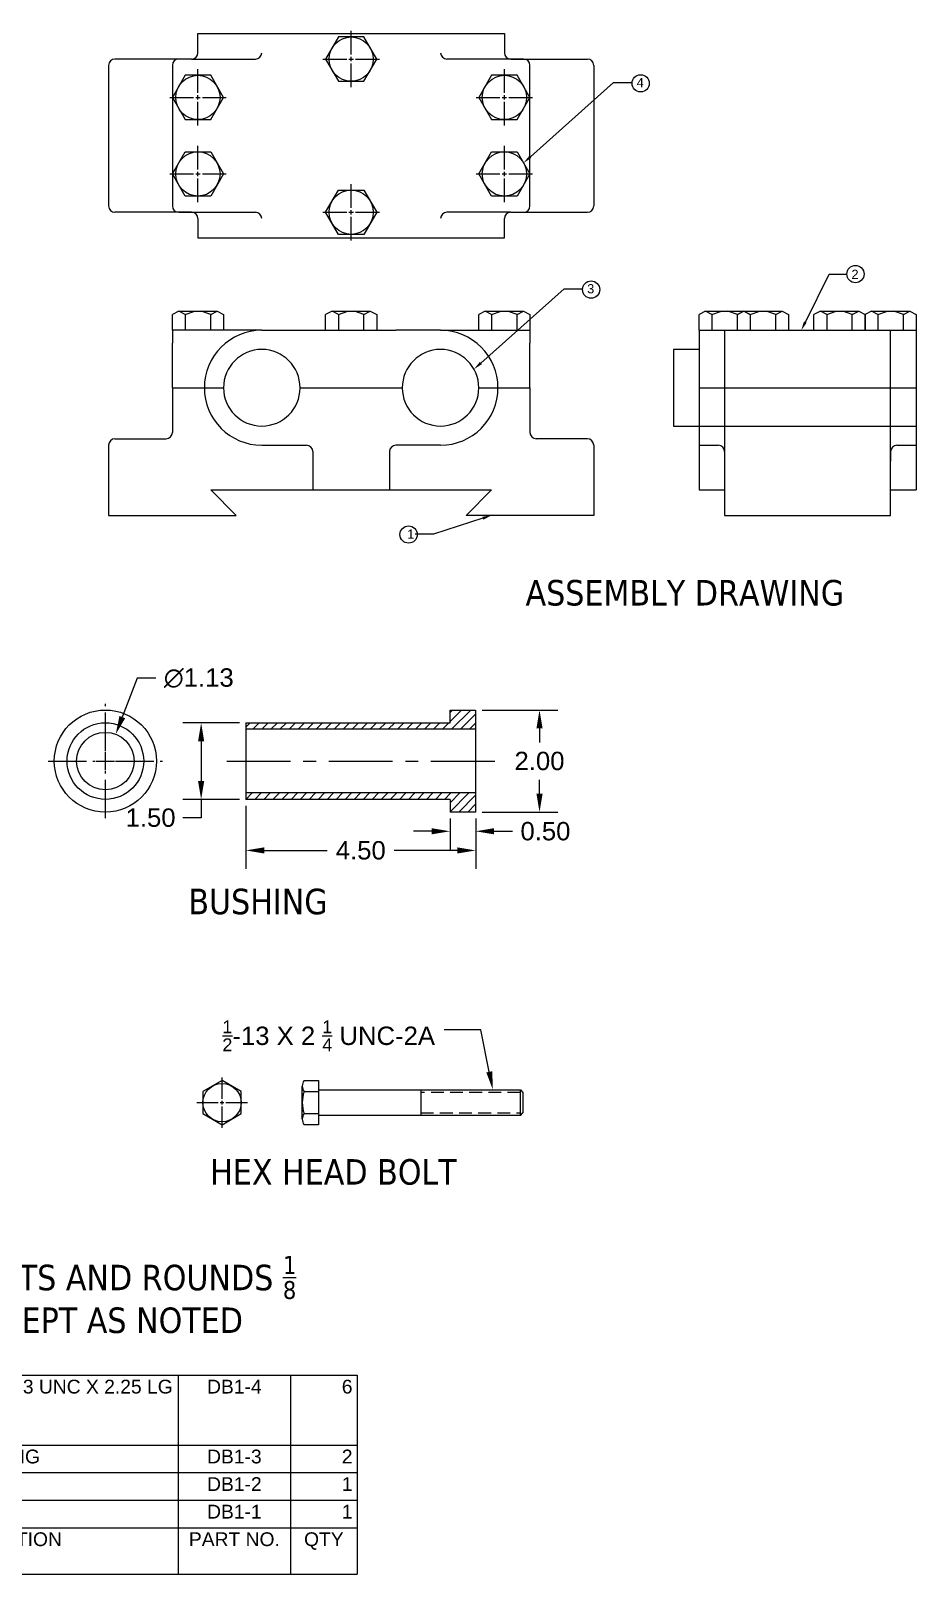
# Model space of a CAD drawing. Header units: inches. Extents: x 7.2 to 45.6, y 1.6 to 33.8.
# Drawn here: x 28.23 to 45.56, y 1.57 to 31.8 of the extents above; entities that cross this region are included whole.
import ezdxf
from ezdxf import colors
from ezdxf.entities.mleader import LeaderData, LeaderLine
from ezdxf.math import Vec2, Vec3

# ---------------------------------------------------------------- set-up
doc = ezdxf.new("R2010")
doc.units = ezdxf.units.IN
doc.header["$MEASUREMENT"] = 0
for name, pattern in [('CENTER', [2, 1.25, -0.25, 0.25, -0.25]), ('CENTER2', [1.125, 0.75, -0.125, 0.125, -0.125]), ('HIDDEN', [0.375, 0.25, -0.125])]:
    doc.linetypes.add(name, pattern=pattern)
doc.layers.get('Defpoints').update_dxf_attribs({"color": 254})
for name, color, linetype in [('center', 4, 'CENTER'), ('dimensions', 3, 'Continuous'), ('hatch', 1, 'Continuous')]:
    doc.layers.add(name, color=color, linetype=linetype)
doc.styles.get("Standard").update_dxf_attribs({"font": 'arial.ttf'})
doc.styles.add('TAHOMA.25', font='tahoma.ttf', dxfattribs={"height": 0.25})
doc.dimstyles.get("Standard").update_dxf_attribs({"dimscale": 2, "dimtxt": 0.18, "dimasz": 0.18, "dimexe": 0.18, "dimexo": 0.0625, "dimgap": 0.09, "dimtad": 0, "dimtih": 1, "dimtoh": 1, "dimdec": 4, "dimzin": 0, "dimdsep": 46, "dimtxsty": 'Standard', "dimcen": 0.09, "dimadec": 0, "dimazin": 0, "dimtfac": 1, "dimtdec": 4, "dimtofl": 0, "dimtmove": 0, "dimatfit": 3, "dimfxl": 1, "dimtolj": 1, "dimtzin": 0, "dimarcsym": 0})

# ---------------------------------------------------------------- blocks, each defined once
blk = doc.blocks.new('*U43')
at = {"layer": 'center', "color": 0, "linetype": 'CENTER2', "transparency": 16777216}
for p, q in [((0, 0.2), (0, 1.12)), ((-1.12, 0), (-0.2, 0)), ((0.2, 0), (1.12, 0)), ((0, -1.12), (0, -0.2))]:
    blk.add_line(p, q, dxfattribs=at)
at = {"layer": 'center', "color": 0, "linetype": 'Continuous', "transparency": 16777216}
for p, q in [((-0.1, 0), (0.1, 0)), ((0, -0.1), (0, 0.1))]:
    blk.add_line(p, q, dxfattribs=at)
blk = doc.blocks.new('*D44')
at = {"layer": 'Defpoints', "color": 0, "transparency": 16777216}
for p in [(29.889, 18.025), (29.486, 16.975)]:
    blk.add_point(p, dxfattribs=at)
at = {"layer": 'dimensions', "color": 0, "lineweight": -2, "transparency": 16777216}
for p, q in [((30.312, 19.125), (30.019, 18.361)), ((30.672, 19.125), (30.312, 19.125)), ((29.687, 17.32), (29.687, 17.68)), ((29.508, 17.5), (29.867, 17.5))]:
    blk.add_line(p, q, dxfattribs=at)
at = {"layer": 'dimensions', "color": 0, "transparency": 16777216}
blk.add_solid([(29.963, 18.383), (30.075, 18.339), (29.889, 18.025)], dxfattribs=at)
at = {"layer": 'dimensions', "color": 0, "transparency": 16777216, "insert": (31.516, 19.125), "char_height": 0.36, "attachment_point": 5}
blk.add_mtext('\\A1;∅1.13', dxfattribs=at)
blk = doc.blocks.new('*D45')
at = {"layer": 'Defpoints', "color": 0, "transparency": 16777216}
for p in [(36.938, 18.5), (36.938, 16.5), (38.188, 16.5)]:
    blk.add_point(p, dxfattribs=at)
at = {"layer": 'dimensions', "color": 0, "lineweight": -2, "transparency": 16777216}
for p, q in [((37.063, 18.5), (38.548, 18.5)), ((38.188, 18.14), (38.188, 17.864)), ((38.188, 16.86), (38.188, 17.136)), ((37.063, 16.5), (38.548, 16.5))]:
    blk.add_line(p, q, dxfattribs=at)
at = {"layer": 'dimensions', "color": 0, "transparency": 16777216}
for points in [[(38.128, 18.14), (38.248, 18.14), (38.188, 18.5)], [(38.128, 16.86), (38.248, 16.86), (38.188, 16.5)]]:
    blk.add_solid(points, dxfattribs=at)
at = {"layer": 'dimensions', "color": 0, "transparency": 16777216, "insert": (38.188, 17.5), "char_height": 0.36, "attachment_point": 5}
blk.add_mtext('\\A1;2.00', dxfattribs=at)
blk = doc.blocks.new('*D46')
at = {"layer": 'Defpoints', "color": 0, "transparency": 16777216}
for p in [(36.438, 16.5), (36.938, 16.5), (36.938, 16.125)]:
    blk.add_point(p, dxfattribs=at)
at = {"layer": 'dimensions', "color": 0, "lineweight": -2, "transparency": 16777216}
for p, q in [((36.438, 16.375), (36.438, 15.765)), ((36.938, 16.375), (36.938, 15.765)), ((36.078, 16.125), (35.718, 16.125)), ((37.297, 16.125), (37.657, 16.125))]:
    blk.add_line(p, q, dxfattribs=at)
at = {"layer": 'dimensions', "color": 0, "transparency": 16777216}
for points in [[(36.078, 16.185), (36.078, 16.065), (36.438, 16.125)], [(37.297, 16.185), (37.297, 16.065), (36.938, 16.125)]]:
    blk.add_solid(points, dxfattribs=at)
at = {"layer": 'dimensions', "color": 0, "transparency": 16777216, "insert": (38.304, 16.125), "char_height": 0.36, "attachment_point": 5}
blk.add_mtext('\\A1;0.50', dxfattribs=at)
blk = doc.blocks.new('*D47')
at = {"layer": 'Defpoints', "color": 0, "transparency": 16777216}
for p in [(32.438, 16.75), (36.938, 16.5), (32.438, 15.75)]:
    blk.add_point(p, dxfattribs=at)
at = {"layer": 'dimensions', "color": 0, "lineweight": -2, "transparency": 16777216}
for p, q in [((32.438, 16.625), (32.438, 15.39)), ((36.938, 16.375), (36.938, 15.39)), ((32.797, 15.75), (34.033, 15.75)), ((36.578, 15.75), (35.342, 15.75))]:
    blk.add_line(p, q, dxfattribs=at)
at = {"layer": 'dimensions', "color": 0, "transparency": 16777216}
for points in [[(32.797, 15.81), (32.797, 15.69), (32.438, 15.75)], [(36.578, 15.81), (36.578, 15.69), (36.938, 15.75)]]:
    blk.add_solid(points, dxfattribs=at)
at = {"layer": 'dimensions', "color": 0, "transparency": 16777216, "insert": (34.688, 15.75), "char_height": 0.36, "attachment_point": 5}
blk.add_mtext('\\A1;4.50', dxfattribs=at)
blk = doc.blocks.new('*D48')
at = {"layer": 'Defpoints', "color": 0, "transparency": 16777216}
for p in [(32.4375, 18.25), (31.5625, 16.75), (32.4375, 16.75)]:
    blk.add_point(p, dxfattribs=at)
at = {"layer": 'dimensions', "color": 0, "lineweight": -2, "transparency": 16777216}
for p, q in [((32.3125, 18.25), (31.2025, 18.25)), ((31.5625, 17.89), (31.5625, 17.11)), ((32.3125, 16.75), (31.2025, 16.75)), ((31.5625, 16.75), (31.5625, 16.39)), ((31.5625, 16.39), (31.2025, 16.39))]:
    blk.add_line(p, q, dxfattribs=at)
at = {"layer": 'dimensions', "color": 0, "transparency": 16777216}
for points in [[(31.5025, 17.89), (31.6225, 17.89), (31.5625, 18.25)], [(31.5025, 17.11), (31.6225, 17.11), (31.5625, 16.75)]]:
    blk.add_solid(points, dxfattribs=at)
at = {"layer": 'dimensions', "color": 0, "transparency": 16777216, "insert": (30.5725, 16.39), "char_height": 0.36, "attachment_point": 5}
blk.add_mtext('\\A1;1.50', dxfattribs=at)
blk = doc.blocks.new('*U51')
at = {"layer": 'center', "color": 0, "linetype": 'CENTER2', "transparency": 16777216}
for p, q in [((0, 0.087), (0, 0.553)), ((-0.553, 0), (-0.087, 0)), ((0.087, 0), (0.553, 0)), ((0, -0.553), (0, -0.087))]:
    blk.add_line(p, q, dxfattribs=at)
at = {"layer": 'center', "color": 0, "linetype": 'Continuous', "transparency": 16777216}
for p, q in [((-0.043, 0), (0.043, 0)), ((0, -0.043), (0, 0.043))]:
    blk.add_line(p, q, dxfattribs=at)
blk = doc.blocks.new('*U52')
at = {"layer": 'center', "color": 0, "linetype": 'CENTER2', "transparency": 16777216}
for p, q in [((0, 0.087), (0, 0.553)), ((-0.553, 0), (-0.087, 0)), ((0.087, 0), (0.553, 0)), ((0, -0.553), (0, -0.087))]:
    blk.add_line(p, q, dxfattribs=at)
at = {"layer": 'center', "color": 0, "linetype": 'Continuous', "transparency": 16777216}
for p, q in [((-0.043, 0), (0.043, 0)), ((0, -0.043), (0, 0.043))]:
    blk.add_line(p, q, dxfattribs=at)
blk = doc.blocks.new('*U53')
at = {"layer": 'center', "color": 0, "linetype": 'CENTER2', "transparency": 16777216}
for p, q in [((0, 0.087), (0, 0.553)), ((-0.553, 0), (-0.087, 0)), ((0.087, 0), (0.553, 0)), ((0, -0.553), (0, -0.087))]:
    blk.add_line(p, q, dxfattribs=at)
at = {"layer": 'center', "color": 0, "linetype": 'Continuous', "transparency": 16777216}
for p, q in [((-0.043, 0), (0.043, 0)), ((0, -0.043), (0, 0.043))]:
    blk.add_line(p, q, dxfattribs=at)
blk = doc.blocks.new('*U54')
at = {"layer": 'center', "color": 0, "linetype": 'CENTER2', "transparency": 16777216}
for p, q in [((0, 0.087), (0, 0.553)), ((-0.553, 0), (-0.087, 0)), ((0.087, 0), (0.553, 0)), ((0, -0.553), (0, -0.087))]:
    blk.add_line(p, q, dxfattribs=at)
at = {"layer": 'center', "color": 0, "linetype": 'Continuous', "transparency": 16777216}
for p, q in [((-0.043, 0), (0.043, 0)), ((0, -0.043), (0, 0.043))]:
    blk.add_line(p, q, dxfattribs=at)
blk = doc.blocks.new('*U55')
at = {"layer": 'center', "color": 0, "linetype": 'CENTER2', "transparency": 16777216}
for p, q in [((0, 0.087), (0, 0.553)), ((-0.553, 0), (-0.087, 0)), ((0.087, 0), (0.553, 0)), ((0, -0.553), (0, -0.087))]:
    blk.add_line(p, q, dxfattribs=at)
at = {"layer": 'center', "color": 0, "linetype": 'Continuous', "transparency": 16777216}
for p, q in [((-0.043, 0), (0.043, 0)), ((0, -0.043), (0, 0.043))]:
    blk.add_line(p, q, dxfattribs=at)
blk = doc.blocks.new('*U56')
at = {"layer": 'center', "color": 0, "linetype": 'CENTER2', "transparency": 16777216}
for p, q in [((0, 0.087), (0, 0.553)), ((-0.553, 0), (-0.087, 0)), ((0.087, 0), (0.553, 0)), ((0, -0.553), (0, -0.087))]:
    blk.add_line(p, q, dxfattribs=at)
at = {"layer": 'center', "color": 0, "linetype": 'Continuous', "transparency": 16777216}
for p, q in [((-0.043, 0), (0.043, 0)), ((0, -0.043), (0, 0.043))]:
    blk.add_line(p, q, dxfattribs=at)
blk = doc.blocks.new('Hex Bolt ½ in. -side')
for p, q in [((-0.32, -0.32475), (-0.32, 0.32475)), ((-0.285, 0.2165), (0, 0.2165)), ((0, 0.25), (3.95, 0.25)), ((2, 0.25), (2, -0.25)), ((3.95, 0.25), (4, 0.2)), ((3.95, -0.25), (3.95, 0.25)), ((4, 0.2), (4, -0.2)), ((-0.285, -0.2165), (0, -0.2165)), ((3.95, -0.25), (0, -0.25)), ((3.95, -0.25), (4, -0.2))]:
    blk.add_line(p, q)
at = {"linetype": 'HIDDEN'}
for p, q in [((3.95, 0.2), (2, 0.2)), ((2, -0.2), (3.95, -0.2))]:
    blk.add_line(p, q, dxfattribs=at)
blk.add_lwpolyline([(-0.285, 0.433), (0, 0.433), (0, -0.433), (-0.285, -0.433)])
for centre, radius, start, end in [((-0.1351, 0.32475), 0.1849, 144.1655, 215.8345), ((0.36711, 0), 0.68711, 161.6338, 198.3662), ((-0.1351, -0.32475), 0.1849, 144.1654, 215.8346)]:
    blk.add_arc(centre, radius, start, end)
blk = doc.blocks.new('Hex Bolt ½ in. -top')
blk.add_lwpolyline([(0, 0.433), (-0.37499, 0.2165), (-0.37499, -0.2165), (0, -0.433), (0.37499, -0.2165), (0.37499, 0.2165)], close=True)
blk.add_circle((0, 0), 0.37499)
blk = doc.blocks.new('*U72')
at = {"layer": 'center', "color": 0, "linetype": 'CENTER2', "transparency": 16777216}
for p, q in [((0, 0.074998), (0, 0.49499)), ((-0.49499, 0), (-0.074998, 0)), ((0.074998, 0), (0.49499, 0)), ((0, -0.49499), (0, -0.074998))]:
    blk.add_line(p, q, dxfattribs=at)
at = {"layer": 'center', "color": 0, "linetype": 'Continuous', "transparency": 16777216}
for p, q in [((-0.037499, 0), (0.037499, 0)), ((0, -0.037499), (0, 0.037499))]:
    blk.add_line(p, q, dxfattribs=at)
blk = doc.blocks.new('*T73')
at = {"color": 0, "linetype": 'ByBlock', "lineweight": -2, "transparency": 16777216}
for p, q in [((0, 0), (11.802, 0)), ((0, 0), (0, -3.898)), ((1.168, 0), (1.168, -3.898)), ((8.298, 0), (8.298, -3.898)), ((10.501, 0), (10.501, -3.898)), ((11.802, 0), (11.802, -3.898)), ((0, -1.369), (11.802, -1.369)), ((0, -1.909), (11.802, -1.909)), ((0, -2.449), (11.802, -2.449)), ((0, -2.989), (11.802, -2.989)), ((0, -3.898), (11.802, -3.898))]:
    blk.add_line(p, q, dxfattribs=at)
at = {"color": 0, "transparency": 16777216, "char_height": 0.27}
for s, insert, width, attachment_point in [('4', (1.078, -0.09), 0.98786, 3), ('HEX HEAD BOLT 1/2-13 UNC X 2.25 LG', (4.733, -0.09), 6.95028, 2), ('DB1-4', (9.399, -0.09), 2.02266, 2), ('6', (11.712, -0.09), 1.12086, 3), ('3', (1.078, -1.459), 0.98786, 3), ('BUSHING', (4.733, -1.459), 6.95028, 2), ('DB1-3', (9.399, -1.459), 2.02266, 2), ('2', (11.712, -1.459), 1.12086, 3), ('2', (1.078, -1.999), 0.98786, 3), ('CAP', (4.733, -1.999), 6.95028, 2), ('DB1-2', (9.399, -1.999), 2.02266, 2), ('1', (11.712, -1.999), 1.12086, 3), ('1', (1.078, -2.539), 0.98786, 3), ('BASE', (4.733, -2.539), 6.95028, 2), ('DB1-1', (9.399, -2.539), 2.02266, 2), ('1', (11.712, -2.539), 1.12086, 3), ('ITEM NO.', (0.584, -3.079), 0.98786, 2), ('DESCRIPTION', (4.733, -3.079), 6.95028, 2), ('PART NO.', (9.399, -3.079), 2.02266, 2), ('QTY', (11.151, -3.079), 1.12086, 2)]:
    blk.add_mtext(s, dxfattribs=dict(at, insert=insert, width=width, attachment_point=attachment_point))

msp = doc.modelspace()

# ---------------------------------------------------------------- hatches: boundary and pattern name
at = {"layer": 'hatch'}
h = msp.add_hatch(dxfattribs=at)
h.set_pattern_fill('ANSI31', color=256)
h.set_pattern_definition([(45, (-1.8125, 0), (-0.08838835, 0.08838835), [])])
h.paths.add_polyline_path([(36.9375, 18.5), (36.4375, 18.5), (36.4375, 18.25), (32.4375, 18.25), (32.4375, 18.125), (36.9375, 18.125)])
h.paths.add_polyline_path([(36.9375, 16.875), (32.4375, 16.875), (32.4375, 16.75), (36.4375, 16.75), (36.4375, 16.5), (36.9375, 16.5)])

# ---------------------------------------------------------------- linework, layer by layer
for p, q in [((31.5, 31.375), (31.5, 31.75)), ((31.5, 31.75), (37.5, 31.75)), ((37.5, 31.75), (37.5, 31.375)), ((31.375, 31.25), (29.875, 31.25)), ((31.375, 31.25), (31.125, 31.25)), ((31.375, 31.25), (32.625, 31.25)), ((37.625, 31.25), (36.375, 31.25)), ((37.875, 31.25), (37.625, 31.25)), ((37.625, 31.25), (39.125, 31.25)), ((29.75, 31.125), (29.75, 28.375)), ((31, 31.125), (31, 28.375)), ((31, 31.125), (31, 28.375)), ((38, 28.375), (38, 31.125)), ((39.25, 31.125), (39.25, 28.375)), ((31.375, 28.25), (29.875, 28.25)), ((31.125, 28.25), (31.375, 28.25)), ((31.375, 28.25), (32.625, 28.25)), ((31.5, 28.125), (31.5, 27.75)), ((37.625, 28.25), (36.375, 28.25)), ((37.5, 27.75), (37.5, 28.125)), ((37.625, 28.25), (37.875, 28.25)), ((37.625, 28.25), (39.125, 28.25)), ((31.5, 27.75), (37.5, 27.75)), ((31.125, 26.3125), (31, 26.25)), ((31.125, 26.3125), (31.875, 26.3125)), ((31.25, 26.25), (31.125, 26.3125)), ((31.25, 26.25), (31.4375, 26.3125)), ((31.75, 26.25), (31.5625, 26.3125)), ((31.75, 26.25), (31.875, 26.3125)), ((31.875, 26.3125), (32, 26.25)), ((34.125, 26.3125), (34, 26.25)), ((34.125, 26.3125), (34.875, 26.3125)), ((34.25, 26.25), (34.125, 26.3125)), ((34.25, 26.25), (34.4375, 26.3125)), ((34.75, 26.25), (34.5625, 26.3125)), ((34.75, 26.25), (34.875, 26.3125)), ((34.875, 26.3125), (35, 26.25)), ((37.125, 26.3125), (37, 26.25)), ((37.125, 26.3125), (37.875, 26.3125)), ((37.25, 26.25), (37.125, 26.3125)), ((37.25, 26.25), (37.4375, 26.3125)), ((37.75, 26.25), (37.5625, 26.3125)), ((37.75, 26.25), (37.875, 26.3125)), ((37.875, 26.3125), (38, 26.25)), ((41.4375, 26.3125), (41.3125, 26.25)), ((41.4375, 26.3125), (42.1875, 26.3125)), ((41.5625, 26.25), (41.4375, 26.3125)), ((41.5625, 26.25), (41.75, 26.3125)), ((42.0625, 26.25), (41.875, 26.3125)), ((42.0625, 26.25), (42.1875, 26.3125)), ((42.1875, 26.3125), (42.0625, 26.25)), ((42.1875, 26.3125), (42.3125, 26.25)), ((42.1875, 26.3125), (42.9375, 26.3125)), ((42.3125, 26.25), (42.1875, 26.3125)), ((42.3125, 26.25), (42.5, 26.3125)), ((42.8125, 26.25), (42.625, 26.3125)), ((42.8125, 26.25), (42.9375, 26.3125)), ((42.9375, 26.3125), (43.0625, 26.25)), ((43.6875, 26.3125), (43.5625, 26.25)), ((43.6875, 26.3125), (44.4375, 26.3125)), ((43.8125, 26.25), (43.6875, 26.3125)), ((43.8125, 26.25), (44, 26.3125)), ((44.3125, 26.25), (44.125, 26.3125)), ((44.3125, 26.25), (44.4375, 26.3125)), ((44.4375, 26.3125), (44.5625, 26.25)), ((44.6875, 26.3125), (44.5625, 26.25)), ((44.6875, 26.3125), (45.4375, 26.3125)), ((44.8125, 26.25), (44.6875, 26.3125)), ((44.8125, 26.25), (45, 26.3125)), ((45.3125, 26.25), (45.125, 26.3125)), ((45.3125, 26.25), (45.4375, 26.3125)), ((45.4375, 26.3125), (45.5625, 26.25)), ((31, 25.9375), (31, 26.25)), ((31.25, 26.25), (31.25, 25.9375)), ((31.75, 25.9375), (31.75, 26.25)), ((32, 26.25), (32, 25.9375)), ((34, 25.9375), (34, 26.25)), ((34.25, 26.25), (34.25, 25.9375)), ((34.75, 25.9375), (34.75, 26.25)), ((35, 26.25), (35, 25.9375)), ((37, 25.9375), (37, 26.25)), ((37.25, 26.25), (37.25, 25.9375)), ((37.75, 25.9375), (37.75, 26.25)), ((38, 26.25), (38, 25.9375)), ((41.3125, 25.9375), (41.3125, 26.25)), ((41.5625, 26.25), (41.5625, 25.9375)), ((42.0625, 25.9375), (42.0625, 26.25)), ((42.0625, 25.9375), (42.0625, 26.25)), ((42.3125, 26.25), (42.3125, 25.9375)), ((42.3125, 26.25), (42.3125, 25.9375)), ((42.8125, 25.9375), (42.8125, 26.25)), ((43.0625, 26.25), (43.0625, 25.9375)), ((43.5625, 25.9375), (43.5625, 26.25)), ((43.8125, 26.25), (43.8125, 25.9375)), ((44.3125, 25.9375), (44.3125, 26.25)), ((44.5625, 26.25), (44.5625, 25.9375)), ((44.5625, 25.9375), (44.5625, 26.25)), ((44.8125, 26.25), (44.8125, 25.9375)), ((45.3125, 25.9375), (45.3125, 26.25)), ((45.5625, 26.25), (45.5625, 25.9375)), ((32.75, 25.9375), (31, 25.9375)), ((31, 25.9375), (31, 25.6875)), ((32.75, 25.9375), (33.625, 25.9375)), ((33.625, 25.9375), (35.375, 25.9375)), ((36.25, 25.9375), (35.375, 25.9375)), ((36.25, 25.9375), (38, 25.9375)), ((38, 25.9375), (38, 25.6875)), ((41.3125, 25.9375), (45.5625, 25.9375)), ((41.3125, 25.9375), (41.3125, 22.8125)), ((41.8125, 25.9375), (41.8125, 22.8125)), ((45.0625, 22.8125), (45.0625, 25.9375)), ((45.5625, 25.9375), (45.5625, 22.8125)), ((31, 24.8125), (31, 25.6875)), ((38, 24.8125), (38, 25.6875)), ((41.3125, 25.5625), (40.8125, 25.5625)), ((40.8125, 25.5625), (40.8125, 24.0625)), ((31, 24.8125), (32, 24.8125)), ((31, 24.8125), (31, 23.9375)), ((33.5, 24.8125), (35.5, 24.8125)), ((37, 24.8125), (38, 24.8125)), ((37, 24.8125), (38, 24.8125)), ((38, 24.8125), (38, 23.9375)), ((41.3125, 24.8125), (45.5625, 24.8125)), ((40.8125, 24.0625), (41.3125, 24.0625)), ((41.3125, 24.0625), (45.5625, 24.0625)), ((29.75, 23.6875), (29.75, 22.3125)), ((29.875, 23.8125), (30.875, 23.8125)), ((32.75, 23.6875), (33.625, 23.6875)), ((36.25, 23.6875), (35.375, 23.6875)), ((39.125, 23.8125), (38.125, 23.8125)), ((39.25, 23.6875), (39.25, 22.3125)), ((41.3125, 23.6875), (41.6875, 23.6875)), ((45.1875, 23.6875), (45.5625, 23.6875)), ((33.75, 23.5625), (33.75, 22.8125)), ((35.25, 23.5625), (35.25, 22.8125)), ((41.8125, 23.5625), (41.8125, 23.375)), ((45.0625, 23.5625), (45.0625, 23.375)), ((32.25, 22.3125), (31.75, 22.8125)), ((31.75, 22.8125), (37.25, 22.8125)), ((36.75, 22.3125), (37.25, 22.8125)), ((41.3125, 22.8125), (41.8125, 22.8125)), ((41.8125, 22.8125), (41.8125, 22.3125)), ((45.0625, 22.8125), (45.5625, 22.8125)), ((45.0625, 22.3125), (45.0625, 22.8125)), ((29.75, 22.3125), (31.25, 22.3125)), ((31.25, 22.3125), (32.25, 22.3125)), ((37.75, 22.3125), (36.75, 22.3125)), ((39.25, 22.3125), (37.75, 22.3125)), ((41.8125, 22.3125), (45.0625, 22.3125)), ((36.4375, 18.5), (36.9375, 18.5)), ((36.4375, 18.25), (36.4375, 18.5)), ((36.9375, 18.5), (36.9375, 16.5)), ((32.4375, 18.25), (36.4375, 18.25)), ((32.4375, 18.25), (32.4375, 16.75)), ((36.9375, 18.125), (32.4375, 18.125)), ((36.9375, 16.875), (32.4375, 16.875)), ((36.4375, 16.75), (32.4375, 16.75)), ((36.4375, 16.75), (36.4375, 16.5)), ((36.9375, 16.5), (36.4375, 16.5))]:
    msp.add_line(p, q)
for points in [[(34.25, 31.68301), (34, 31.25), (34.25, 30.81699), (34.75, 30.81699), (35, 31.25), (34.75, 31.68301)], [(31.25, 30.93301), (31, 30.5), (31.25, 30.06699), (31.75, 30.06699), (32, 30.5), (31.75, 30.93301)], [(37.25, 30.93301), (37, 30.5), (37.25, 30.06699), (37.75, 30.06699), (38, 30.5), (37.75, 30.93301)], [(31.25, 28.56699), (31, 29), (31.25, 29.43301), (31.75, 29.43301), (32, 29), (31.75, 28.56699)], [(37.25, 28.56699), (37, 29), (37.25, 29.43301), (37.75, 29.43301), (38, 29), (37.75, 28.56699)], [(34.25, 27.81699), (34, 28.25), (34.25, 28.68301), (34.75, 28.68301), (35, 28.25), (34.75, 27.81699)]]:
    msp.add_lwpolyline(points, close=True)
for centre, radius in [((34.5, 31.25), 0.43301), ((31.5, 30.5), 0.43301), ((37.5, 30.5), 0.43301), ((31.5, 29), 0.43301), ((37.5, 29), 0.43301), ((34.5, 28.25), 0.43301), ((29.6875, 17.5), 1), ((29.6875, 17.5), 0.75), ((29.6875, 17.5), 0.5625)]:
    msp.add_circle(centre, radius)
for centre, radius, start, end in [((29.875, 31.125), 0.125, 90, 180), ((31.125, 31.125), 0.125, 90, 180), ((31.375, 31.375), 0.125, 270, 0), ((32.625, 31.375), 0.125, 270, 0), ((36.375, 31.375), 0.125, 180, 270), ((37.625, 31.375), 0.125, 180, 270), ((37.875, 31.125), 0.125, 0, 90), ((39.125, 31.125), 0.125, 360, 90), ((29.875, 28.375), 0.125, 180, 270), ((31.125, 28.375), 0.125, 180, 270), ((31.375, 28.125), 0.125, 0, 90), ((32.625, 28.125), 0.125, 0, 90), ((36.375, 28.125), 0.125, 90, 180), ((37.625, 28.125), 0.125, 90, 180), ((37.875, 28.375), 0.125, 270, 0), ((39.125, 28.375), 0.125, 270, 360), ((32.75, 24.8125), 1.125, 90, 180), ((36.25, 24.8125), 1.125, 0, 90), ((32.75, 24.8125), 0.75, 0, 180), ((36.25, 24.8125), 0.75, 0, 180), ((32.75, 24.8125), 1.125, 180, 270), ((32.75, 24.8125), 0.75, 180, 0), ((36.25, 24.8125), 0.75, 180, 0), ((36.25, 24.8125), 1.125, 270, 0), ((30.875, 23.9375), 0.125, 270, 0), ((38.125, 23.9375), 0.125, 180, 270), ((29.875, 23.6875), 0.125, 90, 180), ((33.625, 23.5625), 0.125, 0, 90), ((35.375, 23.5625), 0.125, 90, 180), ((39.125, 23.6875), 0.125, 0, 90), ((41.6875, 23.5625), 0.125, 0, 90), ((45.1875, 23.5625), 0.125, 90, 180)]:
    msp.add_arc(centre, radius, start, end)
at = {"layer": 'center'}
msp.add_line((32.0625, 17.5), (37.3125, 17.5), dxfattribs=at)
at = {"layer": 'dimensions'}
for centre in [(40.16862, 30.77526), (44.375, 27.03863), (39.19914, 26.73568), (35.625, 21.93789)]:
    msp.add_circle(centre, 0.16923, dxfattribs=at)

# ---------------------------------------------------------------- block references
for name, p in [('Hex Bolt ½ in. -top', (31.97233, 10.81039)), ('Hex Bolt ½ in. -side', (33.86352, 10.81039)), ('*T73', (22.81426, 5.47252))]:
    msp.add_blockref(name, p)
at = {"layer": 'center', "linetype": 'CENTER2'}
for name, p in [('*U52', (34.5, 31.25)), ('*U53', (31.5, 30.5)), ('*U51', (37.5, 30.5)), ('*U56', (31.5, 29)), ('*U54', (37.5, 29)), ('*U55', (34.5, 28.25)), ('*U43', (29.6875, 17.5)), ('*U72', (31.97233, 10.81039))]:
    msp.add_blockref(name, p, dxfattribs=at)

# ---------------------------------------------------------------- texts
at = {"layer": 'hatch', "char_height": 0.5, "attachment_point": 1, "style": 'TAHOMA.25'}
for s, insert, width in [('ASSEMBLY DRAWING', (37.91455, 21.04726), 8.3769363), ('BUSHING', (31.3125, 15), 5.875), ('HEX HEAD BOLT', (31.73973, 9.7035), 5.875), ('\\A1;NOTE: FILLETS AND ROUNDS {\\H0.7x;\\S1/8;} RADIUS EXCEPT AS NOTED', (24.42343, 7.80449), 10.6759418)]:
    msp.add_mtext(s, dxfattribs=dict(at, insert=insert, width=width))

# ---------------------------------------------------------------- dimensions: what is measured, and where the dimension line sits
at = {"layer": 'dimensions'}
dim = msp.add_diameter_dim_2p(p1=(29.4855743, 16.9749931), p2=(29.8894257, 18.0250069), dimstyle='Standard', override={"dimdec": 2}, dxfattribs=at)
dim.commit()
dim.dimension.update_dxf_attribs({"geometry": '*D44', "text_midpoint": (31.515897, 19.125), "dimtype": 163})
for base, p1, p2, picture, middle in [((38.1875, 16.5), (36.9375, 18.5), (36.9375, 16.5), '*D45', (38.1875, 17.5)), ((31.5625, 16.75), (32.4375, 18.25), (32.4375, 16.75), '*D48', (30.5725, 16.39))]:
    dim = msp.add_linear_dim(base=base, p1=p1, p2=p2, angle=90, dimstyle='Standard', override={"dimdec": 2}, dxfattribs=at)
    dim.commit()
    dim.dimension.update_dxf_attribs({"geometry": picture, "text_midpoint": middle})
dim = msp.add_linear_dim(base=(32.4375, 15.75), p1=(36.9375, 16.5), p2=(32.4375, 16.75), dimstyle='Standard', override={"dimdec": 2}, dxfattribs=at)
dim.commit()
dim.dimension.update_dxf_attribs({"geometry": '*D47', "text_midpoint": (34.6875, 15.75)})
dim = msp.add_linear_dim(base=(36.9375, 16.125), p1=(36.4375, 16.5), p2=(36.9375, 16.5), dimstyle='Standard', override={"dimdec": 2}, dxfattribs=at)
dim.commit()
dim.dimension.update_dxf_attribs({"geometry": '*D46', "text_midpoint": (38.30444, 16.125), "dimtype": 160})

# ---------------------------------------------------------------- leaders
ml = msp.add_multileader_mtext('Standard', dxfattribs=at)
ml.set_content('4', color=256)
ml.set_leader_properties()
ml.build(insert=Vec2(0, 0))
ml.multileader.update_dxf_attribs({"dogleg_length": 0.36, "arrow_head_size": 0.18})
ctx = ml.context
ctx.base_point, ctx.char_height, ctx.arrow_head_size, ctx.landing_gap_size, ctx.plane_origin = Vec3(40, 30.78957), 0.18, 0.18, 0.09, Vec3(37.45938, 29.37629)
notes = []
notes.append((ctx, [(0, (1, 1, 0), (39.64, 30.78957), (1, 0), 0.36, [(0, [(37.875, 29.21651)], 0, [])])]))
ctx.mtext.insert, ctx.mtext.flow_direction = Vec3(40.09, 30.87957), 5
ml = msp.add_multileader_mtext('Standard', dxfattribs=at)
ml.set_content('2', color=256)
ml.set_leader_properties()
ml.build(insert=Vec2(0, 0))
ml.multileader.update_dxf_attribs({"dogleg_length": 0.36, "arrow_head_size": 0.18})
ctx = ml.context
ctx.base_point, ctx.char_height, ctx.arrow_head_size, ctx.landing_gap_size, ctx.plane_origin = Vec3(44.20581, 27.035), 0.18, 0.18, 0.09, Vec3(42.89688, 26.09728)
notes.append((ctx, [(0, (1, 1, 0), (43.8625, 27.035), (1, 0), 0.34331, [(0, [(43.3125, 25.9375)], 0, [])])]))
ctx.mtext.insert, ctx.mtext.flow_direction = Vec3(44.29581, 27.125), 5
ml = msp.add_multileader_mtext('Standard', dxfattribs=at)
ml.set_content('3', color=256)
ml.set_leader_properties()
ml.build(insert=Vec2(0, 0))
ml.multileader.update_dxf_attribs({"dogleg_length": 0.36, "arrow_head_size": 0.18})
ctx = ml.context
ctx.base_point, ctx.char_height, ctx.arrow_head_size, ctx.landing_gap_size, ctx.plane_origin = Vec3(39.03051, 26.74998), 0.18, 0.18, 0.09, Vec3(36.48989, 25.33671)
notes.append((ctx, [(0, (1, 1, 0), (38.67051, 26.74998), (1, 0), 0.36, [(0, [(36.90551, 25.17692)], 0, [])])]))
ctx.mtext.insert, ctx.mtext.flow_direction = Vec3(39.12051, 26.84158), 5
ml = msp.add_multileader_mtext('Standard', dxfattribs=at)
ml.set_content('1 ', color=256)
ml.set_leader_properties()
ml.build(insert=Vec2(0, 0))
ml.multileader.update_dxf_attribs({"dogleg_length": 0.36, "arrow_head_size": 0.18})
ctx = ml.context
ctx.base_point, ctx.char_height, ctx.arrow_head_size, ctx.landing_gap_size, ctx.plane_origin = Vec3(35.5083, 21.94653), 0.18, 0.18, 0.09, Vec3(36.83438, 22.47228)
notes.append((ctx, [(1, (1, 1, 0), (36.1146, 21.94653), (-1, 0), 0.36, [(0, [(37.25, 22.3125)], 0, [])])]))
ctx.mtext.insert, ctx.mtext.width, ctx.mtext.defined_height, ctx.mtext.flow_direction = Vec3(35.5983, 22.03653), 0.3130974, 0.32955, 5
ml = msp.add_multileader_mtext('Standard', dxfattribs=at)
ml.set_content('\\A1;{\\H0.7x;\\S1/2;}-13 X 2 {\\H0.7x;\\S1/4;} UNC-2A', color=256)
ml.set_leader_properties()
ml.build(insert=Vec2(0, 0))
ml.multileader.update_dxf_attribs({"dogleg_length": 0.36, "arrow_head_size": 0.36, "scale": 2})
ctx = ml.context
ctx.base_point, ctx.scale, ctx.char_height, ctx.arrow_head_size, ctx.landing_gap_size, ctx.plane_origin = Vec3(31.81353, 12.23854), 2, 0.36, 0.36, 0.18, Vec3(37.27452, 11.06039)
ctx.text_align_type = 2
notes.append((ctx, [(0, (1, 1, 0), (37.04229, 12.23854), (-1, 0), 0.72, [(0, [(37.27452, 11.06039)], 0, [])])]))
ctx.mtext.insert, ctx.mtext.alignment, ctx.mtext.flow_direction = Vec3(36.14229, 12.42174), 3, 5
for ctx, leaders in notes:
    for number, flags, end, landing, length, lines in leaders:
        leader = LeaderData()
        leader.index, (leader.has_last_leader_line, leader.has_dogleg_vector, leader.attachment_direction) = number, flags
        leader.last_leader_point, leader.dogleg_vector, leader.dogleg_length = Vec3(end), Vec3(landing), length
        for number, points, colour, breaks in lines:
            line = LeaderLine()
            line.index, line.vertices, line.color, line.breaks = number, Vec3.list(points), colors.encode_raw_color(colour), breaks
            leader.lines.append(line)
        ctx.leaders.append(leader)

doc.saveas('drawing.dxf')
